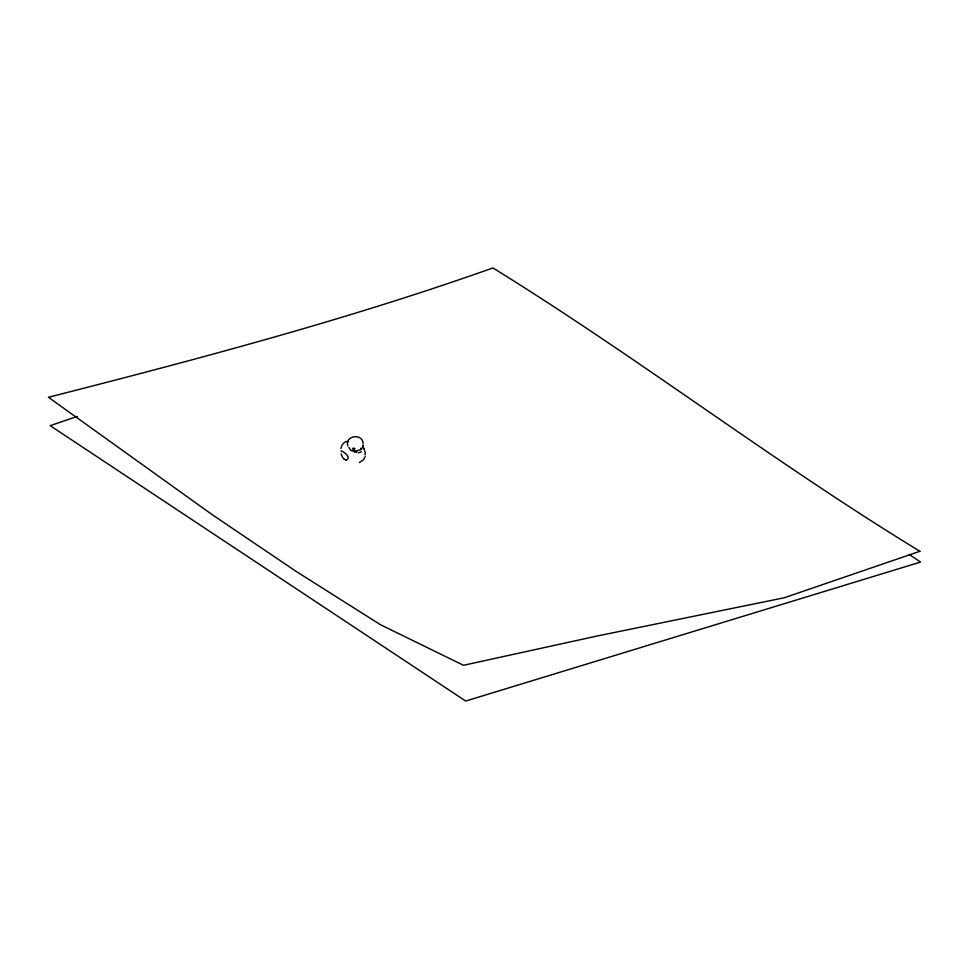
<?xml version="1.0" encoding="UTF-8"?>
<svg xmlns="http://www.w3.org/2000/svg" width="969" height="969" viewBox="0 0 969 969"><rect width="100%" height="100%" fill="white"/><g stroke="black" fill="none" stroke-linecap="round" stroke-linejoin="round"><path stroke-width="1.45" d="M348.937 447.387L350.608 450.197M363.145 445.861L363.157 445.255M360.952 449.022L361.001 448.053M363.048 446.43L362.648 447.63M340.918 448.477C341.56 444.892 344.407 440.556 348.586 441.573M365.131 456.605L363.496 459.766L359.426 462.516M352.474 448.962L354.351 450.173L354.69 448.574M340.858 451.033C342.021 450.149 352.425 457.55 346.187 460.202M361.389 451.772L358.554 452.874M362.6 447.714L363.145 445.207M361.594 449.301L360.771 449.568M364.986 454.885L365.301 452.898L364.005 448.72M77.35 416.416L50.182 425.657L465.689 701.047L920.55 562.056L909.273 554.474M353.14 448.017L354.666 448.538M357.004 451.929L355.138 451.954M355.126 451.954L350.669 450.246M360.722 449.568L356.459 450.924A9.896 5.208 -0.2 0 1 356.047 450.973L355.175 451.154L356.071 451.687A4.155 1.235 -1.6 0 0 356.41 451.736M346.163 460.202L343.777 458.809M362.818 447.109L363.993 448.671M343.595 458.616L343.014 457.889M342.529 457.162L341.839 455.83M341.645 455.406L341.112 453.819M363.121 443.39C362.418 432.768 344.661 435.626 347.774 445.922M919.896 551.276L784.284 597.752L597.352 635.967L463.497 665.291L380.332 624.642L296.175 571.407L212.405 514.818L48.45 397.29C197.967 359.087 347.387 319.588 492.93 267.953C638.329 357.755 773.952 462.334 919.896 551.276"/></g></svg>
